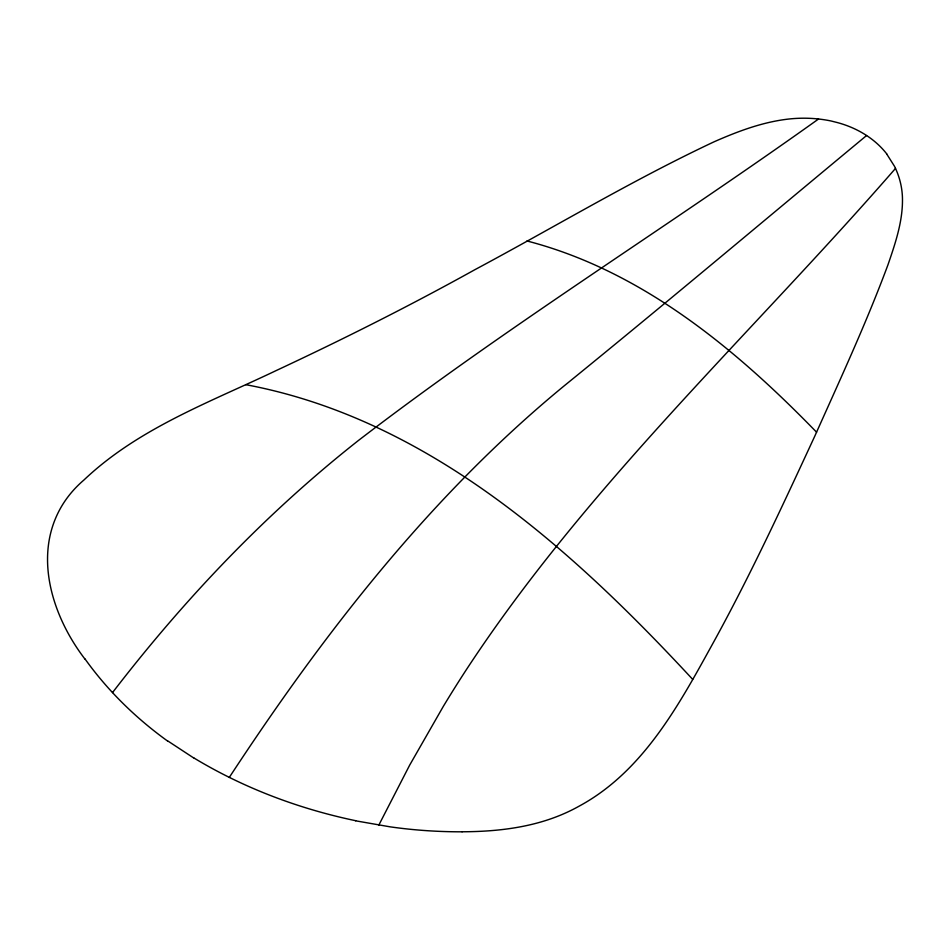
<?xml version="1.0" encoding="UTF-8"?>
<svg xmlns="http://www.w3.org/2000/svg" width="950" height="950" viewBox="0 0 950 950"><rect width="100%" height="100%" fill="white"/><g stroke="black" fill="none" stroke-linecap="round" stroke-linejoin="round"><path stroke-width="1.43" d="M378.812 825.123L409.711 765.059L443.294 706.42A495.021 179.871 -63 0 1 465.702 670.676C586.898 485.533 751.011 334.519 895.482 168.435M229.271 777.444C323.748 633.389 430.837 495.235 564.656 385.463C666.081 303.109 765.985 218.928 866.566 135.541M112.516 692.597C184.264 599.26 265.905 513.332 358.494 440.432C506.908 326.456 666.306 227.751 818.52 119.023M462.08 831.773C496.149 831.666 530.86 827.806 562.459 814.34A153.674 125.721 -6.7 0 0 579.108 806.17C642.711 771.78 678.407 705.886 712.072 644.896C749.645 576.923 782.242 506.374 814.874 435.955C840.216 379.287 866.376 322.893 888.012 264.67C895.506 242.832 903.248 220.234 902.417 196.828A111.862 91.521 -6.7 0 0 894.472 166.262L886.647 153.9M355.621 820.812L390.153 826.844A421.907 345.183 -6.7 0 0 462.08 831.808M245.706 384.655C427.239 418.665 571.116 548.174 692.693 679.381M526.965 240.967C641.606 270.655 735.704 348.911 816.584 432.202M194.216 758.302L167.639 740.857M84.942 659.062C53.069 617.524 33.155 557.484 60.313 508.571A117.539 96.164 -6.7 0 1 83.956 479.988C138.13 428.486 209.606 402.325 275.928 370.69C343.259 339.233 409.699 305.864 474.679 269.8C554.479 227.133 632.201 180.263 714.163 141.764C737.259 131.599 761.211 122.526 786.386 119.32A112.979 92.435 -6.7 0 1 831.001 120.971L837.508 122.609A99.168 81.13 -6.7 0 1 886.706 153.864M355.668 820.705A495.093 405.056 -6.7 0 1 194.311 758.207M167.497 740.976A436.834 357.39 -6.7 0 1 85.049 659.003"/></g></svg>
